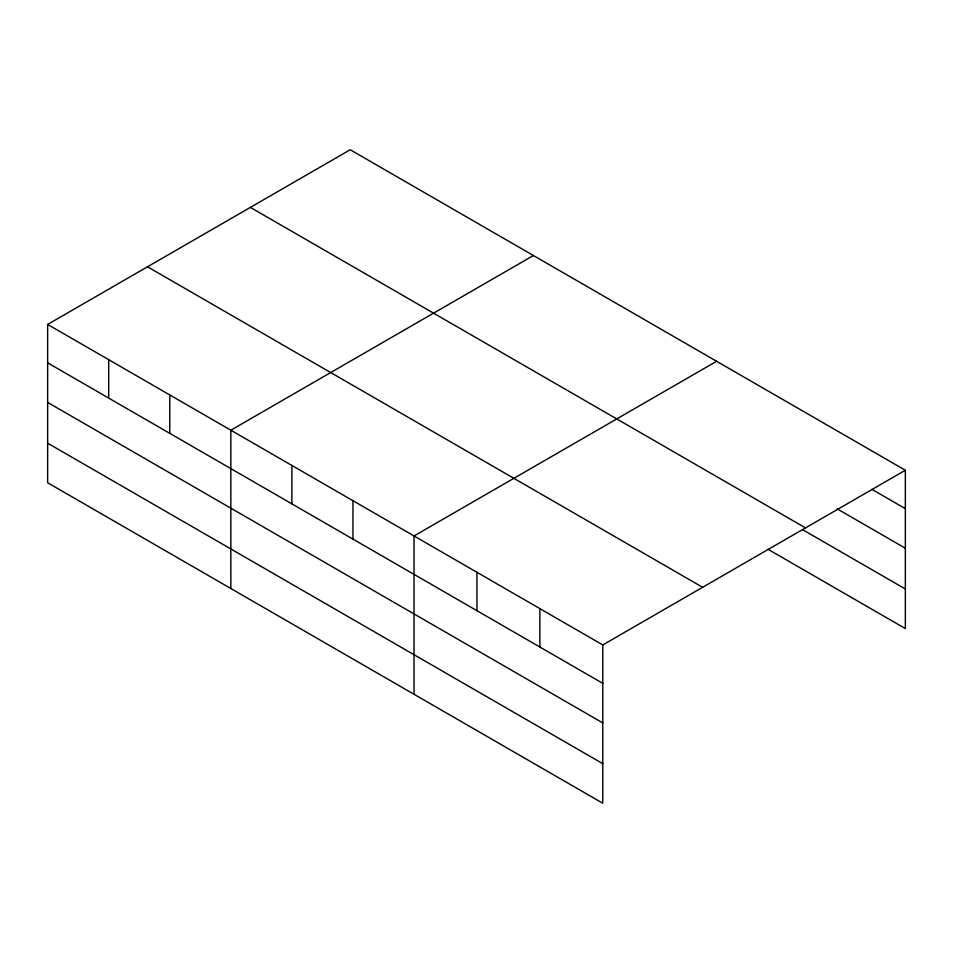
<?xml version="1.0" encoding="UTF-8"?>
<svg xmlns="http://www.w3.org/2000/svg" width="953" height="953" viewBox="0 0 953 953"><rect width="100%" height="100%" fill="white"/><g stroke="black" fill="none" stroke-linecap="round" stroke-linejoin="round"><path stroke-width="1.43" d="M767.963 549.25L905.35 628.563L905.35 470.246L350.216 149.752L47.65 324.437L47.65 482.754L602.784 803.248L602.784 644.943L47.65 324.437M533.418 255.511L230.84 430.208L230.84 588.513M716.608 361.282L414.031 535.967L414.031 694.284M602.784 644.943L905.35 470.246M871.971 489.377L905.35 508.652M837.294 508.938L905.35 548.225M250.377 207.397L805.499 527.902M802.629 529.689L905.35 588.99M147.501 266.792L702.623 587.286M47.65 362.843L602.784 683.349M47.65 402.416L602.784 722.91M47.65 443.181L602.784 763.687M539.863 608.61L539.863 647.016M476.953 572.288L476.953 610.694M352.967 500.718L352.967 539.112M291.904 465.457L291.904 503.863M169.777 394.947L169.777 433.353M108.713 359.698L108.713 398.092"/></g></svg>
